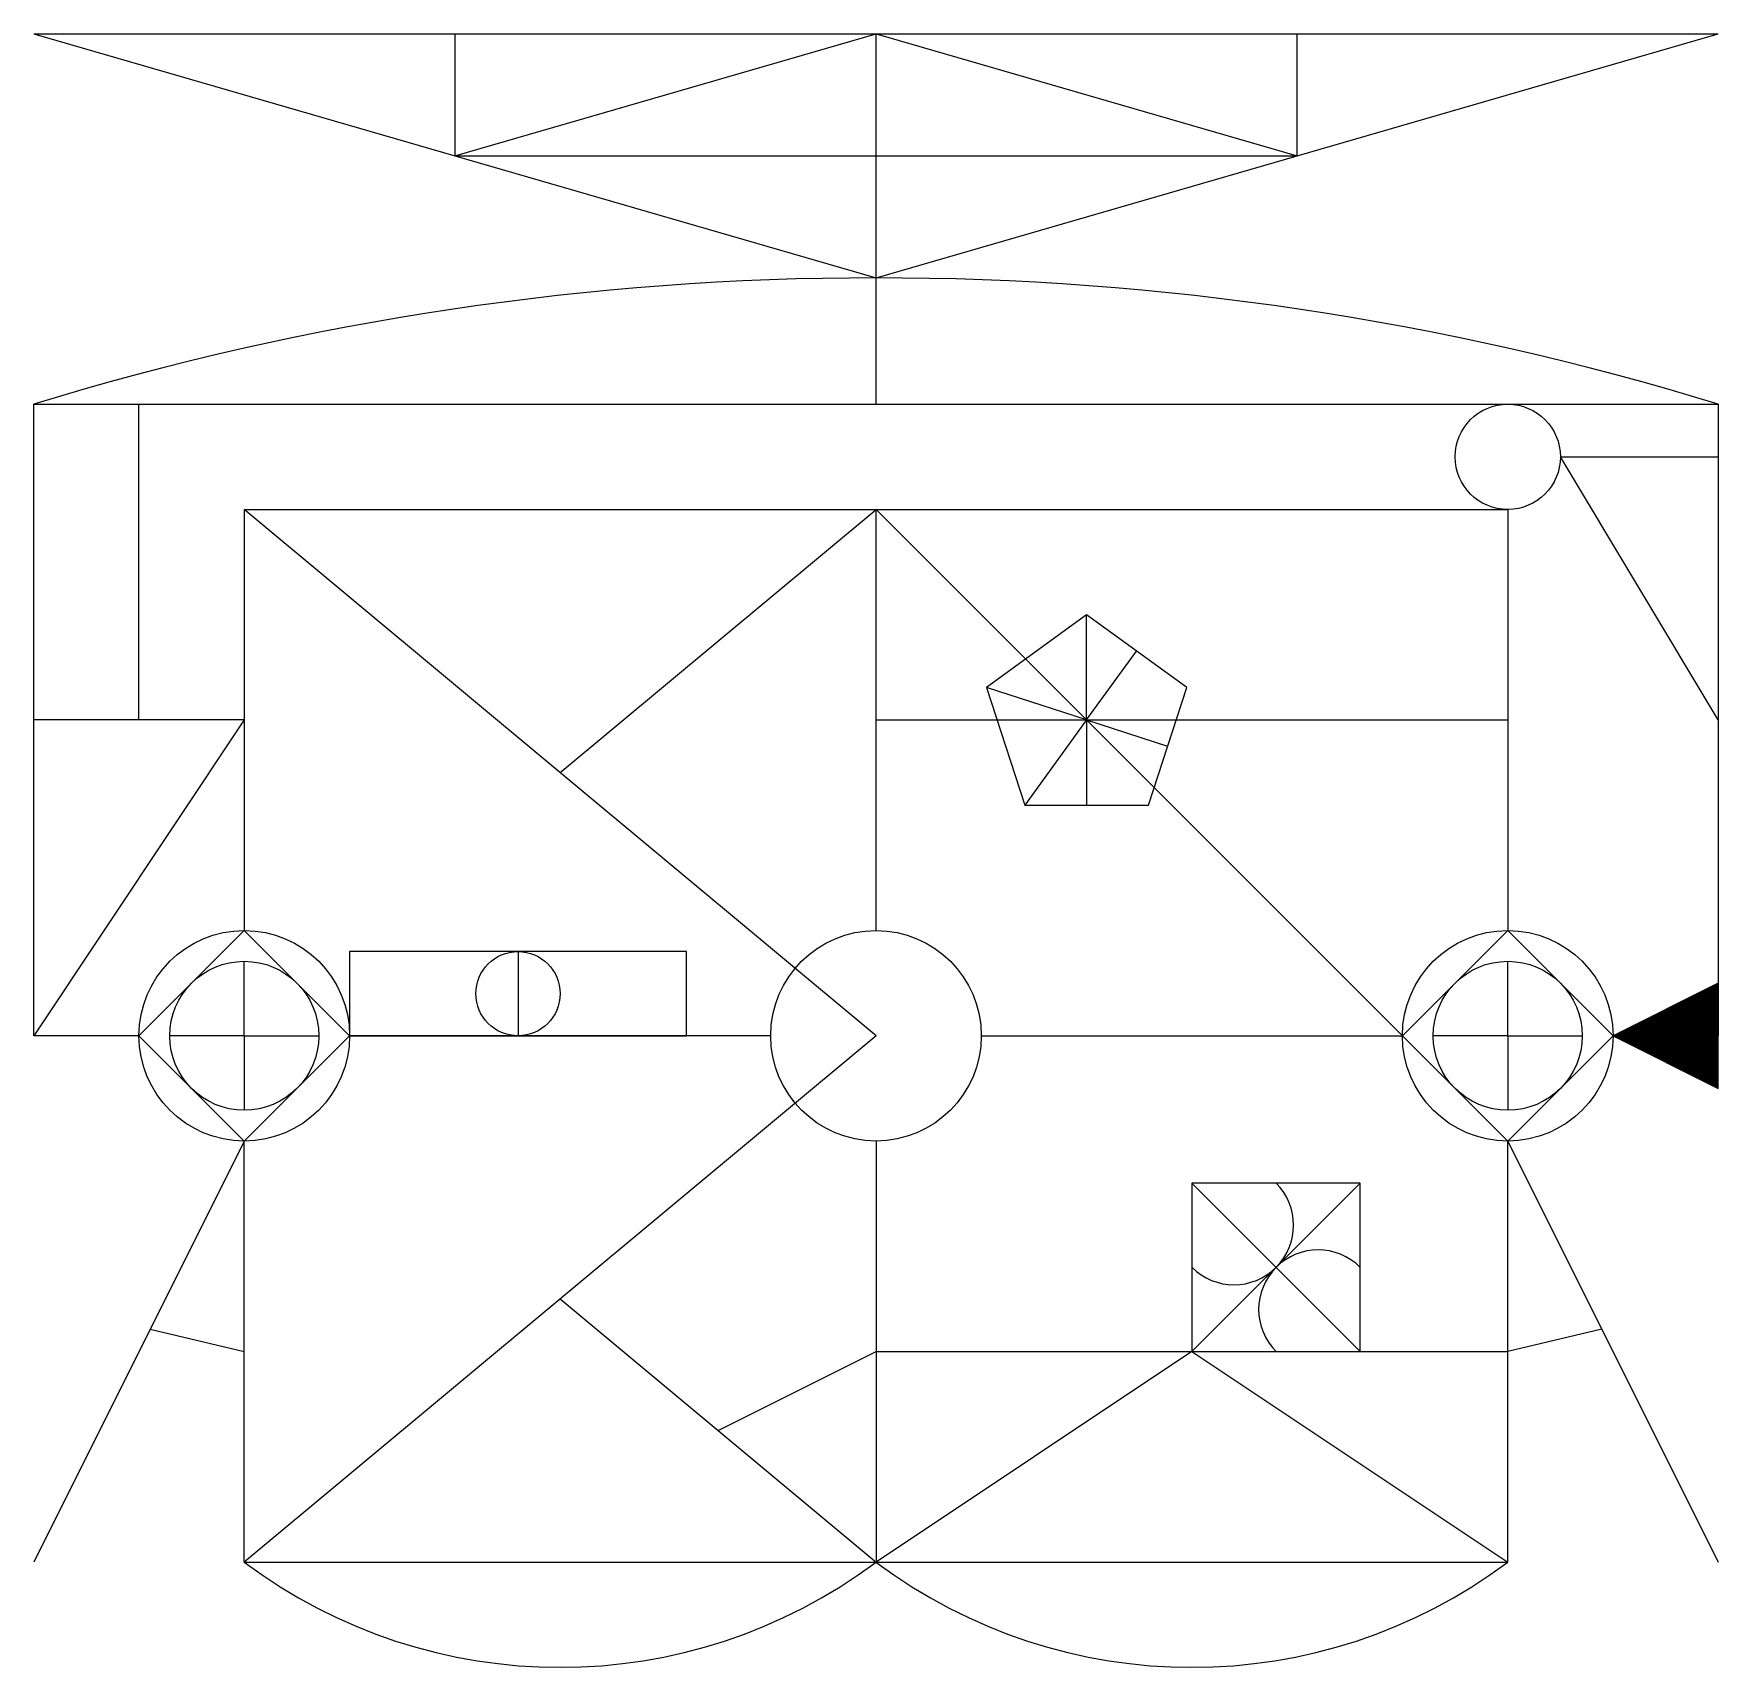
# Model space of a CAD drawing. Header units: inches. Extents: x -200 to 200, y -150 to 238.
import ezdxf

# ---------------------------------------------------------------- set-up
doc = ezdxf.new("R2010")
doc.units = ezdxf.units.IN
doc.header["$MEASUREMENT"] = 0

msp = doc.modelspace()

# ---------------------------------------------------------------- hatches: boundary and pattern name
h = msp.add_hatch()
h.set_pattern_fill('ANSI31', color=256, style=0)
h.paths.add_polyline_path([(200, 12.5), (175, 0), (200, 0)])
h.paths.add_polyline_path([(200, 0), (175, 0), (200, -12.5)])

# ---------------------------------------------------------------- linework, layer by layer
for p, q in [((-200, 238), (0, 238)), ((-200, 238), (0, 180)), ((-100, 238), (-100, 209)), ((-100, 209), (0, 238)), ((0, 180), (0, 238)), ((0, 180), (200, 238)), ((0, 238), (200, 238)), ((0, 238), (100, 209)), ((100, 209), (100, 238)), ((-100, 209), (100, 209)), ((0, 150), (0, 180)), ((-200, 125), (-200, 150)), ((-200, 150), (200, 150)), ((-175, 75), (-175, 150)), ((200, 150), (200, 0)), ((162.5, 137.5), (200, 137.5)), ((200, 75), (162.5, 137.5)), ((-200, 0), (-200, 125)), ((-150, 125), (150, 125)), ((-150, 125), (-150, 25)), ((0, 0), (-150, 125)), ((-75, 62.5), (0, 125)), ((0, 25), (0, 125)), ((125, 0), (0, 125)), ((150, 125), (150, 25)), ((50, 75), (50, 100)), ((50, 75), (61.89, 91.36)), ((50, 75), (26.22, 82.73)), ((-150, 75), (-200, 0)), ((-150, 75), (-200, 75)), ((0, 75), (150, 75)), ((50, 75), (35.31, 54.77)), ((50, 75), (69.24, 68.75)), ((50, 75), (50, 54.77)), ((-175, 0), (-150, 25)), ((-150, 25), (-125, 0)), ((150, 25), (125, 0)), ((175, 0), (150, 25)), ((-150, 0), (-150, 17.68)), ((-85, 20), (-85, 0)), ((150, 0), (150, 17.68)), ((200, 12.5), (175, 0)), ((-175, 0), (-200, 0)), ((-150, -25), (-175, 0)), ((-150, 0), (-167.68, 0)), ((0, 0), (-150, -125)), ((-125, 0), (-150, -25)), ((-150, 0), (-132.32, 0)), ((-150, 0), (-150, -17.68)), ((-25, 0), (-125, 0)), ((25, 0), (125, 0)), ((125, 0), (150, -25)), ((150, 0), (132.32, 0)), ((150, -25), (175, 0)), ((150, 0), (167.68, 0)), ((150, 0), (150, -17.68)), ((200, 0), (175, 0)), ((175, 0), (200, -12.5)), ((200, -12.5), (200, 0)), ((-150, -25), (-200, -125)), ((-150, -125), (-150, -25)), ((0, -25), (0, -125)), ((150, -125), (150, -25)), ((150, -25), (200, -125)), ((75, -35), (115, -75)), ((115, -35), (75, -75)), ((-75, -62.5), (0, -125)), ((-172.36, -69.72), (-150, -75)), ((172.36, -69.72), (150, -75)), ((-37.5, -93.75), (0, -75)), ((0, -75), (150, -75)), ((75, -75), (0, -125)), ((75, -75), (150, -125)), ((-150, -125), (150, -125))]:
    msp.add_line(p, q)
for points in [[(50, 100), (26.22, 82.73), (35.31, 54.77), (64.69, 54.77), (73.78, 82.73)], [(-125, 0), (-45, 0), (-45, 20), (-125, 20)], [(75, -75), (115, -75), (115, -35), (75, -35)]]:
    msp.add_lwpolyline(points, close=True)
for centre, radius in [((150, 137.5), 12.5), ((-150, 0), 25), ((0, 0), 25), ((150, 0), 25), ((-150, 0), 17.68), ((-85, 10), 10), ((150, 0), 17.68)]:
    msp.add_circle(centre, radius)
for centre, radius, start, end in [((0, -501.67), 681.67, 72.93847, 107.06153), ((85, -45), 14.14, 225, 45), ((105, -65), 14.14, 45, 225), ((-75, -25), 125, 233.1301, 306.8699), ((75, -25), 125, 233.1301, 306.8699)]:
    msp.add_arc(centre, radius, start, end)

doc.saveas('drawing.dxf')
